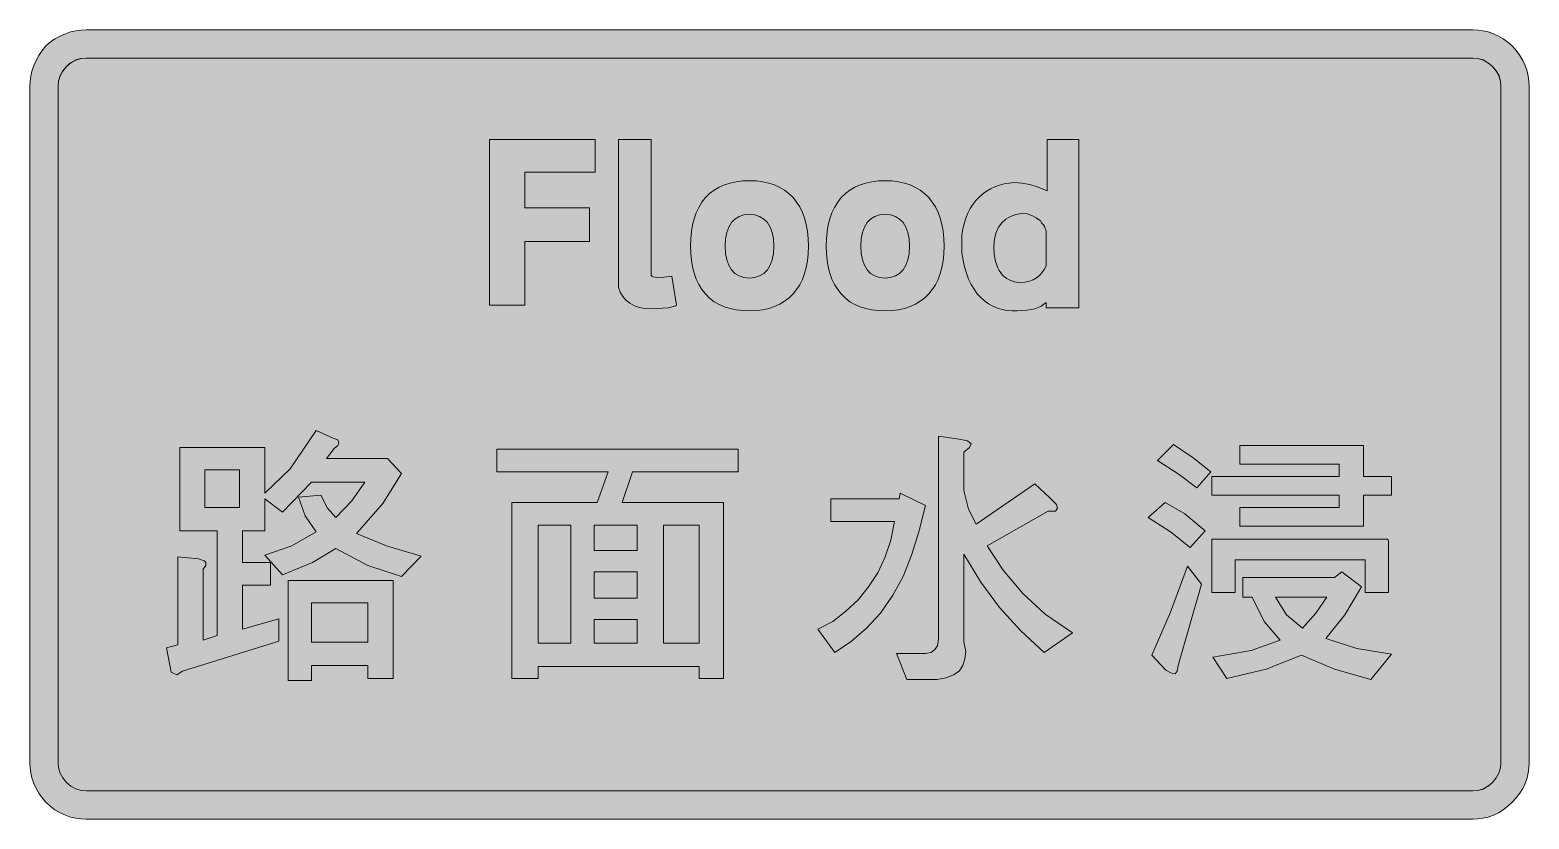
# Model space of a CAD drawing. Header units: metres. Extents: x 44 to 525, y 11 to 263.
import ezdxf

# ---------------------------------------------------------------- set-up
doc = ezdxf.new("R2010")
doc.units = ezdxf.units.M
doc.layers.add('FILL_BLACK_000000', color=7, linetype='Continuous', true_color=0x000000)
doc.layers.add('FILL_WHITE_FFFFFF', color=7, linetype='Continuous', true_color=0xffffff)

msp = doc.modelspace()

# ---------------------------------------------------------------- hatches: boundary and pattern name
at = {"layer": 'FILL_BLACK_000000', "true_color": 0x000000}
h = msp.add_hatch(color=7, dxfattribs=at)
h.dxf.hatch_style = 1
h.paths.add_polyline_path([(509.8, 263.2), (511.46, 262.83), (513.21, 262.26), (514.78, 261.52), (516.32, 260.65), (517.81, 259.6), (519.21, 258.36), (520.5, 256.91), (521.65, 255.32), (522.63, 253.68), (523.41, 252.06), (523.98, 250.31), (524.35, 248.65), (524.55, 247.04), (524.61, 245.46), (524.61, 28.56), (524.55, 26.98), (524.35, 25.37), (523.98, 23.71), (523.41, 21.96), (522.63, 20.39), (521.65, 18.85), (520.5, 17.36), (519.21, 15.96), (517.81, 14.67), (516.32, 13.52), (514.78, 12.54), (513.21, 11.76), (511.46, 11.19), (509.8, 10.82), (508.19, 10.62), (506.61, 10.56), (62.01, 10.56), (60.39, 10.62), (58.71, 10.82), (57.03, 11.19), (55.41, 11.76), (53.67, 12.54), (52.03, 13.52), (50.52, 14.67), (49.11, 15.96), (47.87, 17.36), (46.82, 18.85), (45.95, 20.39), (45.21, 21.96), (44.64, 23.71), (44.27, 25.37), (44.07, 26.98), (44.01, 28.56), (44.01, 245.46), (44.07, 247.04), (44.27, 248.65), (44.64, 250.31), (45.21, 252.06), (45.95, 253.68), (46.82, 255.32), (47.87, 256.91), (49.11, 258.36), (50.52, 259.6), (52.03, 260.65), (53.67, 261.52), (55.41, 262.26), (57.03, 262.83), (58.71, 263.2), (60.39, 263.4), (62.01, 263.46), (506.61, 263.46), (508.19, 263.4), (509.8, 263.2)])
h.paths.add_polyline_path([(60.39, 254.29), (58.75, 253.78), (57.16, 252.94), (55.71, 251.76), (54.53, 250.31), (53.68, 248.72), (53.18, 247.08), (53.01, 245.46), (53.01, 28.56), (53.18, 26.94), (53.68, 25.3), (54.53, 23.71), (55.71, 22.26), (57.16, 21.08), (58.75, 20.24), (60.39, 19.73), (62.01, 19.56), (506.61, 19.56), (508.23, 19.73), (509.87, 20.24), (511.46, 21.08), (512.91, 22.26), (514.09, 23.71), (514.93, 25.3), (515.44, 26.94), (515.61, 28.56), (515.61, 245.46), (515.44, 247.08), (514.93, 248.72), (514.09, 250.31), (512.91, 251.76), (511.46, 252.94), (509.87, 253.78), (508.23, 254.29), (506.61, 254.46), (62.01, 254.46), (60.39, 254.29)], flags=16)
h = msp.add_hatch(color=7, dxfattribs=at)
h.dxf.hatch_style = 1
h.paths.add_polyline_path([(202.71, 175.26), (191.31, 175.26), (191.31, 228.36), (225.21, 228.36), (225.21, 217.86), (202.71, 217.86), (202.71, 206.46), (223.41, 206.46), (223.41, 195.66), (202.71, 195.66), (202.71, 175.26)])
h = msp.add_hatch(color=7, dxfattribs=at)
h.dxf.hatch_style = 1
h.paths.add_polyline_path([(243.21, 186.66), (243.21, 186.36), (243.21, 185.16), (243.21, 184.86), (243.42, 184.56), (243.82, 184.35), (245.16, 184.15), (247.18, 184.23), (249.81, 184.56), (251.31, 175.26), (251.12, 175.11), (250.71, 174.96), (248.61, 174.36), (243.21, 174.06), (241.25, 174.17), (239.42, 174.51), (237.77, 175.07), (236.31, 175.86), (235.07, 176.87), (234.06, 178.07), (233.27, 179.45), (232.71, 180.96), (232.71, 182.46), (232.71, 183.36), (232.71, 228.36), (243.21, 228.36), (243.21, 186.66)])
h = msp.add_hatch(color=7, dxfattribs=at)
h.dxf.hatch_style = 1
h.paths.add_polyline_path([(380.31, 228.36), (380.31, 174.36), (369.81, 174.36), (369.81, 176.16), (369.08, 175.53), (368.23, 174.98), (367.26, 174.51), (366.17, 174.13), (364.96, 173.84), (363.61, 173.63), (360.51, 173.46), (358.84, 173.43), (357.23, 173.56), (355.66, 173.85), (354.16, 174.3), (352.72, 174.91), (351.35, 175.68), (350.06, 176.61), (348.85, 177.7), (347.73, 178.94), (346.7, 180.35), (345.77, 181.91), (344.94, 183.63), (344.23, 185.5), (343.63, 187.53), (343.16, 189.72), (342.81, 192.06), (342.81, 193.26), (342.81, 196.86), (342.81, 197.76), (343.1, 199.67), (343.51, 201.47), (344.03, 203.16), (344.68, 204.73), (345.43, 206.19), (346.28, 207.53), (347.23, 208.76), (348.28, 209.87), (349.43, 210.87), (350.66, 211.75), (351.97, 212.51), (353.36, 213.16), (354.82, 213.69), (356.35, 214.1), (357.95, 214.39), (359.61, 214.56), (361.97, 214.39), (364.52, 213.89), (367.25, 213.04), (370.11, 211.86), (370.11, 228.36), (380.31, 228.36)])
h.paths.add_polyline_path([(369.77, 198.85), (369.68, 199.4), (369.51, 199.86), (369.24, 200.48), (368.91, 200.98), (368.31, 201.66), (368.05, 202.07), (368.01, 202.26), (366.65, 203.27), (365.23, 204.02), (363.71, 204.5), (362.01, 204.66), (360.09, 204.31), (358.37, 203.69), (356.87, 202.81), (355.6, 201.66), (354.57, 200.22), (353.78, 198.5), (353.26, 196.48), (353.01, 194.16), (353.15, 191.52), (353.57, 189.21), (354.26, 187.24), (354.71, 186.38), (355.22, 185.61), (355.8, 184.92), (356.45, 184.32), (357.17, 183.8), (357.95, 183.36), (358.79, 183.01), (359.7, 182.74), (361.71, 182.46), (363.12, 182.64), (364.41, 182.97), (365.59, 183.43), (366.66, 184.04), (367.62, 184.78), (368.46, 185.67), (369.19, 186.69), (369.81, 187.86), (369.81, 197.16), (369.77, 198.85)], flags=16)
h = msp.add_hatch(color=7, dxfattribs=at)
h.dxf.hatch_style = 1
h.paths.add_polyline_path([(293.29, 189.48), (292.89, 187.35), (292.34, 185.36), (291.64, 183.51), (290.79, 181.81), (289.8, 180.26), (288.66, 178.86), (287.38, 177.62), (285.96, 176.53), (284.41, 175.6), (282.73, 174.84), (280.91, 174.24), (278.97, 173.81), (276.9, 173.55), (274.71, 173.46), (272.52, 173.53), (270.44, 173.76), (268.48, 174.14), (266.65, 174.7), (264.94, 175.44), (263.36, 176.37), (261.92, 177.51), (260.61, 178.86), (259.46, 180.29), (258.47, 181.88), (257.64, 183.62), (256.97, 185.5), (256.46, 187.5), (256.1, 189.62), (255.88, 191.84), (255.81, 194.16), (255.88, 196.57), (256.1, 198.83), (256.46, 200.97), (256.97, 202.97), (257.64, 204.85), (258.47, 206.61), (259.46, 208.24), (260.61, 209.76), (261.92, 211.03), (263.36, 212.12), (264.94, 213.05), (266.65, 213.81), (268.48, 214.4), (270.44, 214.82), (272.52, 215.08), (274.71, 215.16), (276.9, 215.07), (278.97, 214.81), (280.91, 214.38), (282.73, 213.78), (284.41, 213.01), (285.96, 212.08), (287.38, 210.98), (288.66, 209.72), (289.8, 208.31), (290.79, 206.74), (291.64, 205.01), (292.34, 203.14), (292.89, 201.11), (293.29, 198.94), (293.53, 196.62), (293.61, 194.16), (293.53, 191.75), (293.29, 189.48)])
h.paths.add_polyline_path([(281.97, 198.54), (281.31, 200.29), (280.41, 201.73), (279.29, 202.87), (277.95, 203.69), (276.42, 204.19), (274.71, 204.36), (272.91, 204.19), (271.34, 203.69), (270, 202.87), (268.9, 201.73), (268.03, 200.29), (267.41, 198.54), (267.04, 196.49), (266.91, 194.16), (267.04, 191.83), (267.41, 189.78), (268.03, 188.03), (268.9, 186.58), (270, 185.45), (271.34, 184.63), (272.91, 184.13), (274.71, 183.96), (276.42, 184.13), (277.95, 184.63), (279.29, 185.45), (280.41, 186.58), (281.31, 188.03), (281.97, 189.78), (282.37, 191.83), (282.51, 194.16), (282.37, 196.49), (281.97, 198.54)], flags=16)
h = msp.add_hatch(color=7, dxfattribs=at)
h.dxf.hatch_style = 1
h.paths.add_polyline_path([(336.79, 189.48), (336.39, 187.35), (335.84, 185.36), (335.14, 183.51), (334.29, 181.81), (333.3, 180.26), (332.16, 178.86), (330.88, 177.62), (329.46, 176.53), (327.91, 175.6), (326.23, 174.84), (324.41, 174.24), (322.47, 173.81), (320.4, 173.55), (318.21, 173.46), (316.02, 173.53), (313.94, 173.76), (311.98, 174.14), (310.15, 174.7), (308.44, 175.44), (306.86, 176.37), (305.42, 177.51), (304.11, 178.86), (302.96, 180.29), (301.97, 181.88), (301.14, 183.62), (300.47, 185.5), (299.96, 187.5), (299.6, 189.62), (299.38, 191.84), (299.31, 194.16), (299.38, 196.57), (299.6, 198.83), (299.96, 200.97), (300.47, 202.97), (301.14, 204.85), (301.97, 206.61), (302.96, 208.24), (304.11, 209.76), (305.42, 211.03), (306.86, 212.12), (308.44, 213.05), (310.15, 213.81), (311.98, 214.4), (313.94, 214.82), (316.02, 215.08), (318.21, 215.16), (320.4, 215.07), (322.47, 214.81), (324.41, 214.38), (326.23, 213.78), (327.91, 213.01), (329.46, 212.08), (330.88, 210.98), (332.16, 209.72), (333.3, 208.31), (334.29, 206.74), (335.14, 205.01), (335.84, 203.14), (336.39, 201.11), (336.79, 198.94), (337.03, 196.62), (337.11, 194.16), (337.03, 191.75), (336.79, 189.48)])
h.paths.add_polyline_path([(325.47, 198.54), (324.81, 200.29), (323.91, 201.73), (322.79, 202.87), (321.45, 203.69), (319.92, 204.19), (318.21, 204.36), (316.41, 204.19), (314.84, 203.69), (313.5, 202.87), (312.4, 201.73), (311.53, 200.29), (310.91, 198.54), (310.54, 196.49), (310.41, 194.16), (310.54, 191.83), (310.91, 189.78), (311.53, 188.03), (312.4, 186.58), (313.5, 185.45), (314.84, 184.63), (316.41, 184.13), (318.21, 183.96), (319.92, 184.13), (321.45, 184.63), (322.79, 185.45), (323.91, 186.58), (324.81, 188.03), (325.47, 189.78), (325.87, 191.83), (326.01, 194.16), (325.87, 196.49), (325.47, 198.54)], flags=16)
h = msp.add_hatch(color=7, dxfattribs=at)
h.dxf.hatch_style = 1
h.paths.add_polyline_path([(119.31, 129.66), (119.31, 114.96), (127.41, 122.76), (135.81, 135.06), (141.21, 132.66), (142.71, 132.06), (143.01, 131.16), (142.71, 130.26), (141.51, 129.36), (139.11, 126.06), (158.61, 126.06), (163.11, 121.26), (157.11, 111.66), (148.71, 102.06), (158.31, 98.16), (169.41, 94.86), (163.11, 88.26), (152.31, 91.86), (142.11, 97.26), (134.61, 92.76), (125.01, 88.86), (119.31, 95.16), (128.01, 98.16), (135.81, 102.66), (132.21, 107.76), (130.11, 113.76), (137.31, 114.36), (139.41, 110.16), (142.11, 107.16), (147.21, 112.56), (151.41, 118.56), (134.31, 118.56), (125.01, 108.96), (119.31, 113.16), (119.31, 102.96), (112.11, 102.96), (112.11, 92.76), (121.11, 92.76), (121.11, 85.56), (112.11, 85.56), (112.11, 71.46), (123.81, 74.76), (123.81, 67.56), (92.91, 57.96), (91.11, 56.76), (89.31, 57.66), (87.81, 65.46), (91.41, 66.36), (91.41, 94.56), (98.01, 93.96), (99.81, 93.36), (100.41, 92.76), (100.41, 91.86), (99.51, 90.66), (99.51, 67.86), (104.01, 69.36), (104.01, 102.96), (92.01, 102.96), (92.01, 129.66), (119.31, 129.66)])
h.paths.add_polyline_path([(111.21, 122.46), (100.11, 122.46), (100.11, 110.46), (111.21, 110.46), (111.21, 122.46)], flags=16)
h = msp.add_hatch(color=7, dxfattribs=at)
h.dxf.hatch_style = 1
h.paths.add_polyline_path([(344.61, 131.76), (345.81, 130.86), (345.21, 129.66), (343.41, 128.16), (343.41, 115.86), (344.91, 109.86), (347.31, 105.06), (366.21, 117.96), (371.01, 113.46), (373.11, 111.36), (373.41, 110.16), (372.81, 109.26), (370.41, 109.26), (350.91, 98.16), (356.01, 90.36), (362.31, 82.86), (369.51, 76.26), (378.21, 70.26), (369.21, 63.96), (361.71, 70.86), (354.81, 78.36), (348.81, 86.46), (343.41, 95.46), (343.41, 67.26), (344.01, 64.26), (343.71, 61.86), (343.11, 59.76), (341.91, 57.96), (340.11, 56.76), (337.71, 55.86), (334.71, 55.26), (331.11, 55.26), (325.11, 55.26), (321.81, 63.66), (331.11, 63.66), (332.91, 63.96), (334.11, 64.86), (335.01, 66.06), (335.31, 68.16), (335.31, 133.26), (341.91, 132.36), (344.61, 131.76)])
h = msp.add_hatch(color=7, dxfattribs=at)
h.dxf.hatch_style = 1
h.paths.add_polyline_path([(416.91, 126.36), (422.61, 121.86), (418.11, 116.76), (412.41, 120.96), (405.51, 125.46), (410.61, 130.56), (416.91, 126.36)])
h = msp.add_hatch(color=7, dxfattribs=at)
h.dxf.hatch_style = 1
h.paths.add_polyline_path([(463.71, 114.36), (422.91, 114.36), (422.91, 120.36), (463.71, 120.36), (463.71, 124.26), (431.91, 124.26), (431.91, 130.26), (471.51, 130.26), (471.51, 120.36), (480.51, 120.36), (480.51, 114.36), (471.51, 114.36), (471.51, 104.46), (431.91, 104.46), (431.91, 110.46), (463.71, 110.46), (463.71, 114.36)])
h = msp.add_hatch(color=7, dxfattribs=at)
h.dxf.hatch_style = 1
h.paths.add_polyline_path([(266.31, 55.56), (258.51, 55.56), (258.51, 59.46), (206.91, 59.46), (206.91, 55.56), (198.51, 55.56), (198.51, 111.96), (225.81, 111.96), (229.41, 121.86), (193.71, 121.86), (193.71, 129.06), (271.11, 129.06), (271.11, 121.86), (237.21, 121.86), (233.91, 111.96), (266.31, 111.96), (266.31, 55.56)])
h.paths.add_polyline_path([(238.71, 74.46), (224.91, 74.46), (224.91, 66.96), (238.71, 66.96), (238.71, 74.46)], flags=16)
h.paths.add_polyline_path([(238.71, 96.66), (238.71, 104.76), (224.91, 104.76), (224.91, 96.66), (238.71, 96.66)], flags=16)
h.paths.add_polyline_path([(224.91, 81.36), (238.71, 81.36), (238.71, 89.76), (224.91, 89.76), (224.91, 81.36)], flags=16)
h.paths.add_polyline_path([(206.91, 104.76), (206.91, 66.96), (217.41, 66.96), (217.41, 104.76), (206.91, 104.76)], flags=16)
h.paths.add_polyline_path([(258.51, 104.76), (247.11, 104.76), (247.11, 66.96), (258.51, 66.96), (258.51, 104.76)], flags=16)
h = msp.add_hatch(color=7, dxfattribs=at)
h.dxf.hatch_style = 1
h.paths.add_polyline_path([(322.71, 113.16), (323.01, 114.96), (331.11, 111.06), (329.01, 102.66), (326.61, 95.16), (323.91, 88.26), (320.61, 82.26), (316.71, 76.56), (312.21, 71.76), (307.41, 67.56), (302.01, 63.96), (296.61, 71.46), (301.41, 73.86), (305.61, 77.16), (309.51, 80.76), (312.81, 84.96), (315.81, 89.46), (318.21, 94.56), (320.01, 99.96), (321.21, 105.96), (300.81, 105.96), (300.81, 113.16), (322.71, 113.16)])
h = msp.add_hatch(color=7, dxfattribs=at)
h.dxf.hatch_style = 1
h.paths.add_polyline_path([(414.21, 108.36), (420.81, 102.96), (416.01, 97.56), (409.71, 102.66), (402.51, 107.16), (407.91, 111.96), (414.21, 108.36)])
h = msp.add_hatch(color=7, dxfattribs=at)
h.dxf.hatch_style = 1
h.paths.add_polyline_path([(479.61, 99.66), (479.61, 83.16), (472.11, 83.16), (472.11, 93.66), (430.41, 93.66), (430.41, 83.16), (422.91, 83.16), (422.91, 100.26), (478.71, 100.26), (479.31, 100.26), (479.61, 99.66)])
h = msp.add_hatch(color=7, dxfattribs=at)
h.dxf.hatch_style = 1
h.paths.add_polyline_path([(412.11, 59.76), (411.81, 57.96), (411.21, 57.06), (410.01, 57.36), (408.21, 58.26), (403.71, 63.06), (409.71, 76.86), (415.11, 91.56), (419.61, 85.86), (412.11, 59.76)])
h = msp.add_hatch(color=7, dxfattribs=at)
h.dxf.hatch_style = 1
h.paths.add_polyline_path([(160.41, 87.06), (160.41, 55.56), (152.31, 55.56), (152.31, 59.76), (134.31, 59.76), (134.31, 54.96), (126.81, 54.96), (126.81, 87.06), (160.41, 87.06)])
h.paths.add_polyline_path([(152.31, 79.86), (134.31, 79.86), (134.31, 67.26), (152.31, 67.26), (152.31, 79.86)], flags=16)
h = msp.add_hatch(color=7, dxfattribs=at)
h.dxf.hatch_style = 1
h.paths.add_polyline_path([(464.61, 89.76), (470.91, 84.96), (465.51, 75.96), (459.51, 68.46), (469.41, 65.16), (480.51, 63.36), (473.91, 55.26), (462.21, 58.56), (451.71, 63.06), (440.31, 58.56), (427.71, 55.56), (423.21, 62.46), (435.51, 64.56), (444.81, 67.86), (439.71, 73.86), (435.81, 81.66), (432.81, 81.66), (432.81, 87.96), (462.21, 87.96), (464.61, 89.76)])
h.paths.add_polyline_path([(452.01, 71.76), (456.21, 76.56), (459.81, 81.66), (443.31, 81.66), (446.91, 75.96), (452.01, 71.76)], flags=16)
at = {"layer": 'FILL_WHITE_FFFFFF', "true_color": 0xffffff}
h = msp.add_hatch(color=7, dxfattribs=at)
h.dxf.hatch_style = 1
h.paths.add_polyline_path([(506.61, 254.46), (508.15, 254.27), (509.91, 253.86), (511.41, 252.92), (512.19, 252.38), (512.91, 251.76), (514.07, 250.37), (515.01, 248.76), (515.42, 247), (515.61, 245.46), (515.61, 28.56), (515.44, 26.94), (514.93, 25.3), (514.09, 23.71), (512.91, 22.26), (512.19, 21.64), (511.41, 21.1), (509.91, 20.16), (508.15, 19.75), (506.61, 19.56), (62.01, 19.56), (60.39, 19.73), (58.75, 20.24), (57.16, 21.08), (55.71, 22.26), (54.53, 23.71), (53.68, 25.3), (53.18, 26.94), (53.01, 28.56), (53.01, 245.46), (53.18, 247.2), (53.68, 248.83), (54.53, 250.35), (55.71, 251.76), (56.31, 252.39), (56.99, 252.94), (58.52, 253.78), (60.22, 254.29), (62.01, 254.46), (506.61, 254.46)])

# ---------------------------------------------------------------- linework, layer by layer
at = {"layer": 'FILL_BLACK_000000', "lineweight": 0, "true_color": 0x000000}
for points in [[(509.8, 263.2), (511.46, 262.83), (513.21, 262.26), (514.78, 261.52), (516.32, 260.65), (517.81, 259.6), (519.21, 258.36), (520.5, 256.91), (521.65, 255.32), (522.63, 253.68), (523.41, 252.06), (523.98, 250.31), (524.35, 248.65), (524.55, 247.04), (524.61, 245.46), (524.61, 28.56), (524.55, 26.98), (524.35, 25.37), (523.98, 23.71), (523.41, 21.96), (522.63, 20.39), (521.65, 18.85), (520.5, 17.36), (519.21, 15.96), (517.81, 14.67), (516.32, 13.52), (514.78, 12.54), (513.21, 11.76), (511.46, 11.19), (509.8, 10.82), (508.19, 10.62), (506.61, 10.56), (62.01, 10.56), (60.39, 10.62), (58.71, 10.82), (57.03, 11.19), (55.41, 11.76), (53.67, 12.54), (52.03, 13.52), (50.52, 14.67), (49.11, 15.96), (47.87, 17.36), (46.82, 18.85), (45.95, 20.39), (45.21, 21.96), (44.64, 23.71), (44.27, 25.37), (44.07, 26.98), (44.01, 28.56), (44.01, 245.46), (44.07, 247.04), (44.27, 248.65), (44.64, 250.31), (45.21, 252.06), (45.95, 253.68), (46.82, 255.32), (47.87, 256.91), (49.11, 258.36), (50.52, 259.6), (52.03, 260.65), (53.67, 261.52), (55.41, 262.26), (57.03, 262.83), (58.71, 263.2), (60.39, 263.4), (62.01, 263.46), (506.61, 263.46), (508.19, 263.4)], [(60.39, 254.29), (58.75, 253.78), (57.16, 252.94), (55.71, 251.76), (54.53, 250.31), (53.68, 248.72), (53.18, 247.08), (53.01, 245.46), (53.01, 28.56), (53.18, 26.94), (53.68, 25.3), (54.53, 23.71), (55.71, 22.26), (57.16, 21.08), (58.75, 20.24), (60.39, 19.73), (62.01, 19.56), (506.61, 19.56), (508.23, 19.73), (509.87, 20.24), (511.46, 21.08), (512.91, 22.26), (514.09, 23.71), (514.93, 25.3), (515.44, 26.94), (515.61, 28.56), (515.61, 245.46), (515.44, 247.08), (514.93, 248.72), (514.09, 250.31), (512.91, 251.76), (511.46, 252.94), (509.87, 253.78), (508.23, 254.29), (506.61, 254.46), (62.01, 254.46)], [(202.71, 175.26), (191.31, 175.26), (191.31, 228.36), (225.21, 228.36), (225.21, 217.86), (202.71, 217.86), (202.71, 206.46), (223.41, 206.46), (223.41, 195.66), (202.71, 195.66)], [(243.21, 186.66), (243.21, 186.36), (243.21, 185.16), (243.21, 184.86), (243.42, 184.56), (243.82, 184.35), (245.16, 184.15), (247.18, 184.23), (249.81, 184.56), (251.31, 175.26), (251.12, 175.11), (250.71, 174.96), (248.61, 174.36), (243.21, 174.06), (241.25, 174.17), (239.42, 174.51), (237.77, 175.07), (236.31, 175.86), (235.07, 176.87), (234.06, 178.07), (233.27, 179.45), (232.71, 180.96), (232.71, 182.46), (232.71, 183.36), (232.71, 228.36), (243.21, 228.36)], [(380.31, 228.36), (380.31, 174.36), (369.81, 174.36), (369.81, 176.16), (369.08, 175.53), (368.23, 174.98), (367.26, 174.51), (366.17, 174.13), (364.96, 173.84), (363.61, 173.63), (360.51, 173.46), (358.84, 173.43), (357.23, 173.56), (355.66, 173.85), (354.16, 174.3), (352.72, 174.91), (351.35, 175.68), (350.06, 176.61), (348.85, 177.7), (347.73, 178.94), (346.7, 180.35), (345.77, 181.91), (344.94, 183.63), (344.23, 185.5), (343.63, 187.53), (343.16, 189.72), (342.81, 192.06), (342.81, 193.26), (342.81, 196.86), (342.81, 197.76), (343.1, 199.67), (343.51, 201.47), (344.03, 203.16), (344.68, 204.73), (345.43, 206.19), (346.28, 207.53), (347.23, 208.76), (348.28, 209.87), (349.43, 210.87), (350.66, 211.75), (351.97, 212.51), (353.36, 213.16), (354.82, 213.69), (356.35, 214.1), (357.95, 214.39), (359.61, 214.56), (361.97, 214.39), (364.52, 213.89), (367.25, 213.04), (370.11, 211.86), (370.11, 228.36)], [(293.29, 189.48), (292.89, 187.35), (292.34, 185.36), (291.64, 183.51), (290.79, 181.81), (289.8, 180.26), (288.66, 178.86), (287.38, 177.62), (285.96, 176.53), (284.41, 175.6), (282.73, 174.84), (280.91, 174.24), (278.97, 173.81), (276.9, 173.55), (274.71, 173.46), (272.52, 173.53), (270.44, 173.76), (268.48, 174.14), (266.65, 174.7), (264.94, 175.44), (263.36, 176.37), (261.92, 177.51), (260.61, 178.86), (259.46, 180.29), (258.47, 181.88), (257.64, 183.62), (256.97, 185.5), (256.46, 187.5), (256.1, 189.62), (255.88, 191.84), (255.81, 194.16), (255.88, 196.57), (256.1, 198.83), (256.46, 200.97), (256.97, 202.97), (257.64, 204.85), (258.47, 206.61), (259.46, 208.24), (260.61, 209.76), (261.92, 211.03), (263.36, 212.12), (264.94, 213.05), (266.65, 213.81), (268.48, 214.4), (270.44, 214.82), (272.52, 215.08), (274.71, 215.16), (276.9, 215.07), (278.97, 214.81), (280.91, 214.38), (282.73, 213.78), (284.41, 213.01), (285.96, 212.08), (287.38, 210.98), (288.66, 209.72), (289.8, 208.31), (290.79, 206.74), (291.64, 205.01), (292.34, 203.14), (292.89, 201.11), (293.29, 198.94), (293.53, 196.62), (293.61, 194.16), (293.53, 191.75)], [(336.79, 189.48), (336.39, 187.35), (335.84, 185.36), (335.14, 183.51), (334.29, 181.81), (333.3, 180.26), (332.16, 178.86), (330.88, 177.62), (329.46, 176.53), (327.91, 175.6), (326.23, 174.84), (324.41, 174.24), (322.47, 173.81), (320.4, 173.55), (318.21, 173.46), (316.02, 173.53), (313.94, 173.76), (311.98, 174.14), (310.15, 174.7), (308.44, 175.44), (306.86, 176.37), (305.42, 177.51), (304.11, 178.86), (302.96, 180.29), (301.97, 181.88), (301.14, 183.62), (300.47, 185.5), (299.96, 187.5), (299.6, 189.62), (299.38, 191.84), (299.31, 194.16), (299.38, 196.57), (299.6, 198.83), (299.96, 200.97), (300.47, 202.97), (301.14, 204.85), (301.97, 206.61), (302.96, 208.24), (304.11, 209.76), (305.42, 211.03), (306.86, 212.12), (308.44, 213.05), (310.15, 213.81), (311.98, 214.4), (313.94, 214.82), (316.02, 215.08), (318.21, 215.16), (320.4, 215.07), (322.47, 214.81), (324.41, 214.38), (326.23, 213.78), (327.91, 213.01), (329.46, 212.08), (330.88, 210.98), (332.16, 209.72), (333.3, 208.31), (334.29, 206.74), (335.14, 205.01), (335.84, 203.14), (336.39, 201.11), (336.79, 198.94), (337.03, 196.62), (337.11, 194.16), (337.03, 191.75)], [(281.97, 198.54), (281.31, 200.29), (280.41, 201.73), (279.29, 202.87), (277.95, 203.69), (276.42, 204.19), (274.71, 204.36), (272.91, 204.19), (271.34, 203.69), (270, 202.87), (268.9, 201.73), (268.03, 200.29), (267.41, 198.54), (267.04, 196.49), (266.91, 194.16), (267.04, 191.83), (267.41, 189.78), (268.03, 188.03), (268.9, 186.58), (270, 185.45), (271.34, 184.63), (272.91, 184.13), (274.71, 183.96), (276.42, 184.13), (277.95, 184.63), (279.29, 185.45), (280.41, 186.58), (281.31, 188.03), (281.97, 189.78), (282.37, 191.83), (282.51, 194.16), (282.37, 196.49)], [(325.47, 198.54), (324.81, 200.29), (323.91, 201.73), (322.79, 202.87), (321.45, 203.69), (319.92, 204.19), (318.21, 204.36), (316.41, 204.19), (314.84, 203.69), (313.5, 202.87), (312.4, 201.73), (311.53, 200.29), (310.91, 198.54), (310.54, 196.49), (310.41, 194.16), (310.54, 191.83), (310.91, 189.78), (311.53, 188.03), (312.4, 186.58), (313.5, 185.45), (314.84, 184.63), (316.41, 184.13), (318.21, 183.96), (319.92, 184.13), (321.45, 184.63), (322.79, 185.45), (323.91, 186.58), (324.81, 188.03), (325.47, 189.78), (325.87, 191.83), (326.01, 194.16), (325.87, 196.49)], [(369.77, 198.85), (369.68, 199.4), (369.51, 199.86), (369.24, 200.48), (368.91, 200.98), (368.31, 201.66), (368.05, 202.07), (368.01, 202.26), (366.65, 203.27), (365.23, 204.02), (363.71, 204.5), (362.01, 204.66), (360.09, 204.31), (358.37, 203.69), (356.87, 202.81), (355.6, 201.66), (354.57, 200.22), (353.78, 198.5), (353.26, 196.48), (353.01, 194.16), (353.15, 191.52), (353.57, 189.21), (354.26, 187.24), (354.71, 186.38), (355.22, 185.61), (355.8, 184.92), (356.45, 184.32), (357.17, 183.8), (357.95, 183.36), (358.79, 183.01), (359.7, 182.74), (361.71, 182.46), (363.12, 182.64), (364.41, 182.97), (365.59, 183.43), (366.66, 184.04), (367.62, 184.78), (368.46, 185.67), (369.19, 186.69), (369.81, 187.86), (369.81, 197.16)], [(119.31, 129.66), (119.31, 114.96), (127.41, 122.76), (135.81, 135.06), (141.21, 132.66), (142.71, 132.06), (143.01, 131.16), (142.71, 130.26), (141.51, 129.36), (139.11, 126.06), (158.61, 126.06), (163.11, 121.26), (157.11, 111.66), (148.71, 102.06), (158.31, 98.16), (169.41, 94.86), (163.11, 88.26), (152.31, 91.86), (142.11, 97.26), (134.61, 92.76), (125.01, 88.86), (119.31, 95.16), (128.01, 98.16), (135.81, 102.66), (132.21, 107.76), (130.11, 113.76), (137.31, 114.36), (139.41, 110.16), (142.11, 107.16), (147.21, 112.56), (151.41, 118.56), (134.31, 118.56), (125.01, 108.96), (119.31, 113.16), (119.31, 102.96), (112.11, 102.96), (112.11, 92.76), (121.11, 92.76), (121.11, 85.56), (112.11, 85.56), (112.11, 71.46), (123.81, 74.76), (123.81, 67.56), (92.91, 57.96), (91.11, 56.76), (89.31, 57.66), (87.81, 65.46), (91.41, 66.36), (91.41, 94.56), (98.01, 93.96), (99.81, 93.36), (100.41, 92.76), (100.41, 91.86), (99.51, 90.66), (99.51, 67.86), (104.01, 69.36), (104.01, 102.96), (92.01, 102.96), (92.01, 129.66)], [(344.61, 131.76), (345.81, 130.86), (345.21, 129.66), (343.41, 128.16), (343.41, 115.86), (344.91, 109.86), (347.31, 105.06), (366.21, 117.96), (371.01, 113.46), (373.11, 111.36), (373.41, 110.16), (372.81, 109.26), (370.41, 109.26), (350.91, 98.16), (356.01, 90.36), (362.31, 82.86), (369.51, 76.26), (378.21, 70.26), (369.21, 63.96), (361.71, 70.86), (354.81, 78.36), (348.81, 86.46), (343.41, 95.46), (343.41, 67.26), (344.01, 64.26), (343.71, 61.86), (343.11, 59.76), (341.91, 57.96), (340.11, 56.76), (337.71, 55.86), (334.71, 55.26), (331.11, 55.26), (325.11, 55.26), (321.81, 63.66), (331.11, 63.66), (332.91, 63.96), (334.11, 64.86), (335.01, 66.06), (335.31, 68.16), (335.31, 133.26), (341.91, 132.36)], [(416.91, 126.36), (422.61, 121.86), (418.11, 116.76), (412.41, 120.96), (405.51, 125.46), (410.61, 130.56)], [(463.71, 114.36), (422.91, 114.36), (422.91, 120.36), (463.71, 120.36), (463.71, 124.26), (431.91, 124.26), (431.91, 130.26), (471.51, 130.26), (471.51, 120.36), (480.51, 120.36), (480.51, 114.36), (471.51, 114.36), (471.51, 104.46), (431.91, 104.46), (431.91, 110.46), (463.71, 110.46)], [(266.31, 55.56), (258.51, 55.56), (258.51, 59.46), (206.91, 59.46), (206.91, 55.56), (198.51, 55.56), (198.51, 111.96), (225.81, 111.96), (229.41, 121.86), (193.71, 121.86), (193.71, 129.06), (271.11, 129.06), (271.11, 121.86), (237.21, 121.86), (233.91, 111.96), (266.31, 111.96)], [(111.21, 122.46), (100.11, 122.46), (100.11, 110.46), (111.21, 110.46)], [(322.71, 113.16), (323.01, 114.96), (331.11, 111.06), (329.01, 102.66), (326.61, 95.16), (323.91, 88.26), (320.61, 82.26), (316.71, 76.56), (312.21, 71.76), (307.41, 67.56), (302.01, 63.96), (296.61, 71.46), (301.41, 73.86), (305.61, 77.16), (309.51, 80.76), (312.81, 84.96), (315.81, 89.46), (318.21, 94.56), (320.01, 99.96), (321.21, 105.96), (300.81, 105.96), (300.81, 113.16)], [(414.21, 108.36), (420.81, 102.96), (416.01, 97.56), (409.71, 102.66), (402.51, 107.16), (407.91, 111.96)], [(206.91, 104.76), (206.91, 66.96), (217.41, 66.96), (217.41, 104.76)], [(238.71, 96.66), (238.71, 104.76), (224.91, 104.76), (224.91, 96.66)], [(258.51, 104.76), (247.11, 104.76), (247.11, 66.96), (258.51, 66.96)], [(479.61, 99.66), (479.61, 83.16), (472.11, 83.16), (472.11, 93.66), (430.41, 93.66), (430.41, 83.16), (422.91, 83.16), (422.91, 100.26), (478.71, 100.26), (479.31, 100.26)], [(412.11, 59.76), (411.81, 57.96), (411.21, 57.06), (410.01, 57.36), (408.21, 58.26), (403.71, 63.06), (409.71, 76.86), (415.11, 91.56), (419.61, 85.86)], [(160.41, 87.06), (160.41, 55.56), (152.31, 55.56), (152.31, 59.76), (134.31, 59.76), (134.31, 54.96), (126.81, 54.96), (126.81, 87.06)], [(224.91, 81.36), (238.71, 81.36), (238.71, 89.76), (224.91, 89.76)], [(464.61, 89.76), (470.91, 84.96), (465.51, 75.96), (459.51, 68.46), (469.41, 65.16), (480.51, 63.36), (473.91, 55.26), (462.21, 58.56), (451.71, 63.06), (440.31, 58.56), (427.71, 55.56), (423.21, 62.46), (435.51, 64.56), (444.81, 67.86), (439.71, 73.86), (435.81, 81.66), (432.81, 81.66), (432.81, 87.96), (462.21, 87.96)], [(152.31, 79.86), (134.31, 79.86), (134.31, 67.26), (152.31, 67.26)], [(452.01, 71.76), (456.21, 76.56), (459.81, 81.66), (443.31, 81.66), (446.91, 75.96)], [(238.71, 74.46), (224.91, 74.46), (224.91, 66.96), (238.71, 66.96)]]:
    msp.add_lwpolyline(points, close=True, dxfattribs=at)
at = {"layer": 'FILL_WHITE_FFFFFF', "lineweight": 0, "true_color": 0xffffff}
msp.add_lwpolyline([(506.61, 254.46), (508.15, 254.27), (509.91, 253.86), (511.41, 252.92), (512.19, 252.38), (512.91, 251.76), (514.07, 250.37), (515.01, 248.76), (515.42, 247), (515.61, 245.46), (515.61, 28.56), (515.44, 26.94), (514.93, 25.3), (514.09, 23.71), (512.91, 22.26), (512.19, 21.64), (511.41, 21.1), (509.91, 20.16), (508.15, 19.75), (506.61, 19.56), (62.01, 19.56), (60.39, 19.73), (58.75, 20.24), (57.16, 21.08), (55.71, 22.26), (54.53, 23.71), (53.68, 25.3), (53.18, 26.94), (53.01, 28.56), (53.01, 245.46), (53.18, 247.2), (53.68, 248.83), (54.53, 250.35), (55.71, 251.76), (56.31, 252.39), (56.99, 252.94), (58.52, 253.78), (60.22, 254.29), (62.01, 254.46)], close=True, dxfattribs=at)

doc.saveas('drawing.dxf')
